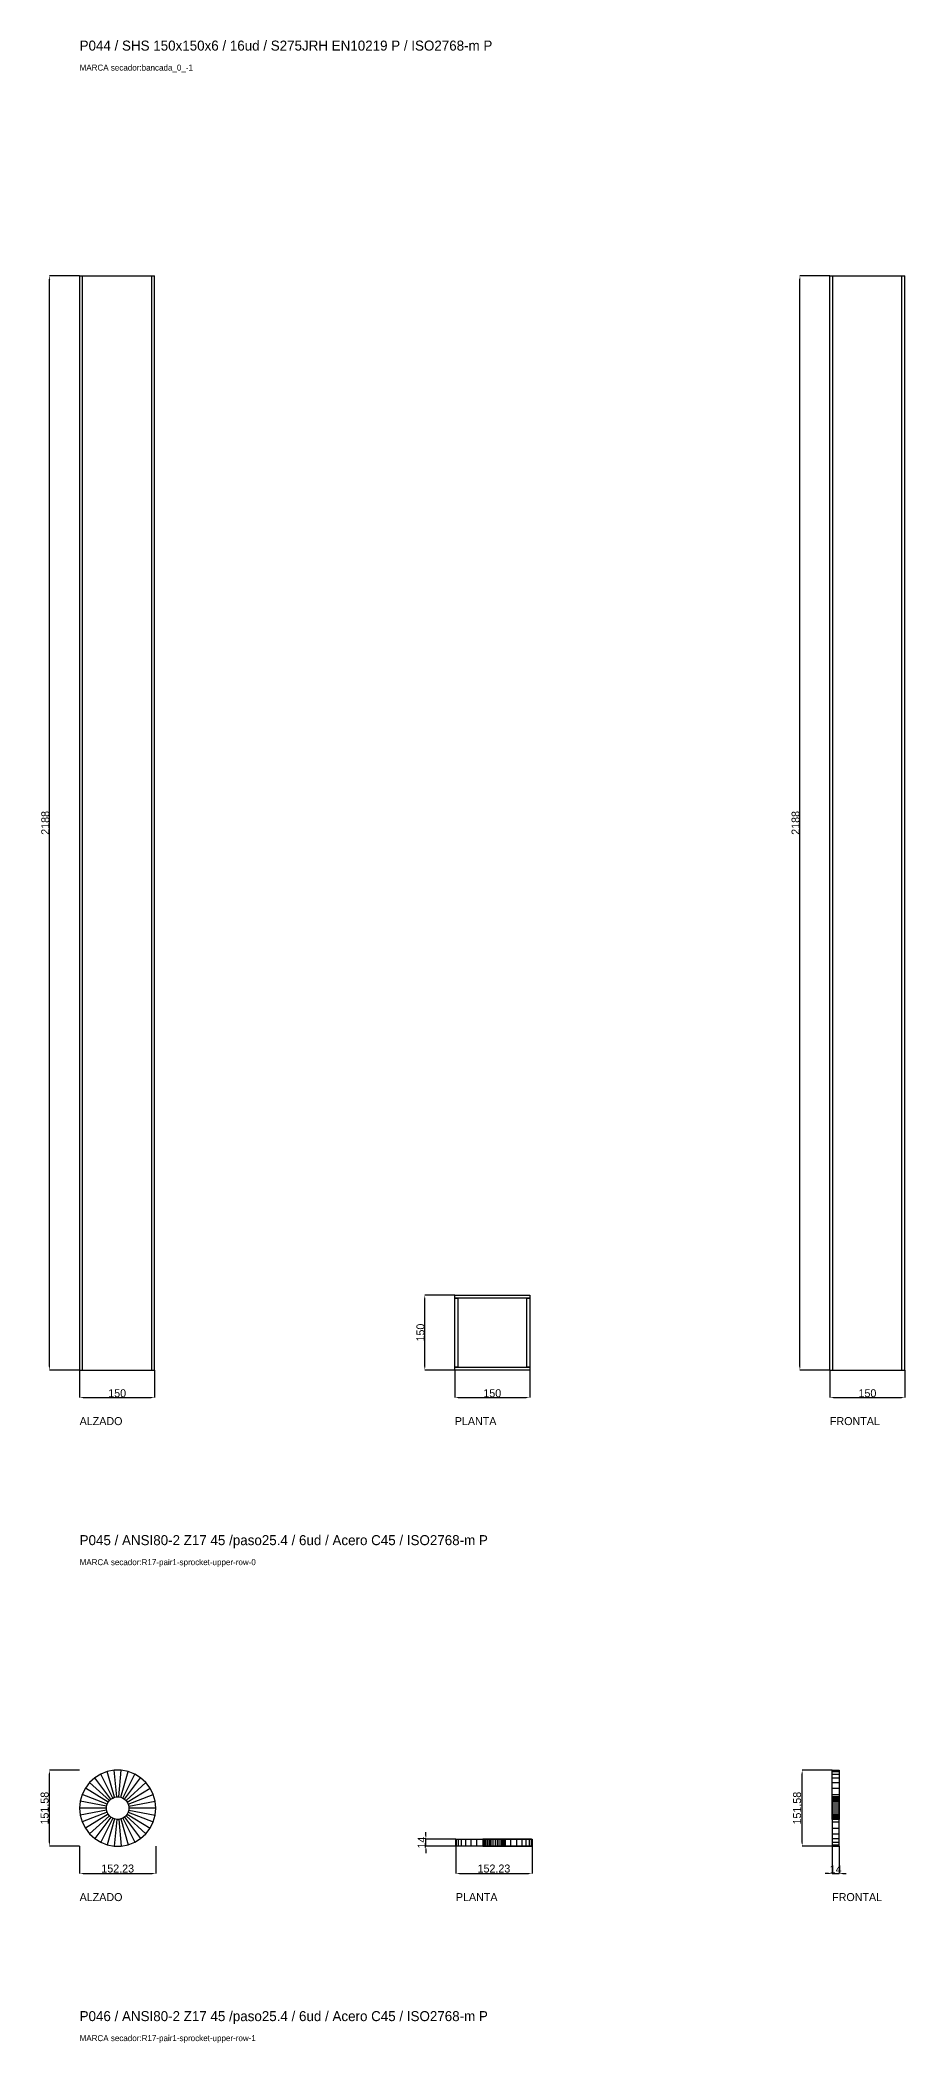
# Model space of a CAD drawing. Header units: millimetres. Extents: x -79 to 41330, y -75911 to 371.
# Drawn here: x -79 to 1650, y -61056 to -57052 of the extents above; entities that cross this region are included whole.
import ezdxf

# ---------------------------------------------------------------- set-up
doc = ezdxf.new("R2010")
doc.units = ezdxf.units.MM
for name, color, linetype in [('R17_COTAS_P', 1, 'Continuous'), ('R17_PIEZAS_P', 3, 'Continuous'), ('R17_TEXTOS', 7, 'Continuous')]:
    doc.layers.add(name, color=color, linetype=linetype)
doc.dimstyles.get("Standard").update_dxf_attribs({"dimtxt": 2.5, "dimasz": 2.5, "dimexe": 1.25, "dimexo": 0.625, "dimtad": 1, "dimcen": 2.5, "dimazin": 3, "dimtfac": 1, "dimtmove": 0, "dimatfit": 3})

# ---------------------------------------------------------------- blocks, each defined once
blk = doc.blocks.new('_CLOSEDFILLED')
at = {"color": 0, "linetype": 'BYBLOCK'}
blk.add_solid([(-1, 0.16), (0, 0), (-1, -0.16)], dxfattribs=at)
blk = doc.blocks.new('*D267')
for p, q in [((0, -59710.7), (0, -59765.7)), ((150, -59710.7), (150, -59765.7)), ((7, -59765.7), (143, -59765.7))]:
    blk.add_line(p, q)
at = {"layer": 'Defpoints'}
for p in [(0, -59710.7), (150, -59710.7), (0, -59765.7)]:
    blk.add_point(p, dxfattribs=at)
at = {"layer": 'R17_COTAS_P', "xscale": 7, "yscale": 7, "rotation": 180}
blk.add_blockref('_CLOSEDFILLED', (0, -59765.7), dxfattribs=at)
at = {"layer": 'R17_COTAS_P', "xscale": 7, "yscale": 7}
blk.add_blockref('_CLOSEDFILLED', (150, -59765.7), dxfattribs=at)
at = {"layer": 'R17_COTAS_P', "insert": (75, -59757.1), "char_height": 16, "attachment_point": 5}
blk.add_mtext('150', dxfattribs=at)
blk = doc.blocks.new('*D268')
for p, q in [((0, -57522.7), (-60, -57522.7)), ((-60, -59703.7), (-60, -57529.7)), ((0, -59710.7), (-60, -59710.7))]:
    blk.add_line(p, q)
at = {"layer": 'Defpoints'}
for p in [(0, -57522.7), (-60, -59710.7), (0, -59710.7)]:
    blk.add_point(p, dxfattribs=at)
at = {"layer": 'R17_COTAS_P', "xscale": 7, "yscale": 7}
for p, rotation in [((-60, -57522.7), 90), ((-60, -59710.7), 270)]:
    blk.add_blockref('_CLOSEDFILLED', p, dxfattribs=dict(at, rotation=rotation))
at = {"layer": 'R17_COTAS_P', "insert": (-68.6, -58616.7), "char_height": 16, "attachment_point": 5, "rotation": 90}
blk.add_mtext('2188', dxfattribs=at)
blk = doc.blocks.new('*D269')
for p, q in [((750, -59710.7), (750, -59765.7)), ((900, -59710.7), (900, -59765.7)), ((757, -59765.7), (893, -59765.7))]:
    blk.add_line(p, q)
at = {"layer": 'Defpoints'}
for p in [(750, -59710.7), (900, -59710.7), (750, -59765.7)]:
    blk.add_point(p, dxfattribs=at)
at = {"layer": 'R17_COTAS_P', "xscale": 7, "yscale": 7, "rotation": 180}
blk.add_blockref('_CLOSEDFILLED', (750, -59765.7), dxfattribs=at)
at = {"layer": 'R17_COTAS_P', "xscale": 7, "yscale": 7}
blk.add_blockref('_CLOSEDFILLED', (900, -59765.7), dxfattribs=at)
at = {"layer": 'R17_COTAS_P', "insert": (825, -59757.1), "char_height": 16, "attachment_point": 5}
blk.add_mtext('150', dxfattribs=at)
blk = doc.blocks.new('*D270')
for p, q in [((750, -59560.7), (690, -59560.7)), ((690, -59703.7), (690, -59567.7)), ((750, -59710.7), (690, -59710.7))]:
    blk.add_line(p, q)
at = {"layer": 'Defpoints'}
for p in [(750, -59560.7), (690, -59710.7), (750, -59710.7)]:
    blk.add_point(p, dxfattribs=at)
at = {"layer": 'R17_COTAS_P', "xscale": 7, "yscale": 7}
for p, rotation in [((690, -59560.7), 90), ((690, -59710.7), 270)]:
    blk.add_blockref('_CLOSEDFILLED', p, dxfattribs=dict(at, rotation=rotation))
at = {"layer": 'R17_COTAS_P', "insert": (681.4, -59635.7), "char_height": 16, "attachment_point": 5, "rotation": 90}
blk.add_mtext('150', dxfattribs=at)
blk = doc.blocks.new('*D271')
for p, q in [((1500, -59710.7), (1500, -59765.7)), ((1650, -59710.7), (1650, -59765.7)), ((1507, -59765.7), (1643, -59765.7))]:
    blk.add_line(p, q)
at = {"layer": 'Defpoints'}
for p in [(1500, -59710.7), (1650, -59710.7), (1500, -59765.7)]:
    blk.add_point(p, dxfattribs=at)
at = {"layer": 'R17_COTAS_P', "xscale": 7, "yscale": 7, "rotation": 180}
blk.add_blockref('_CLOSEDFILLED', (1500, -59765.7), dxfattribs=at)
at = {"layer": 'R17_COTAS_P', "xscale": 7, "yscale": 7}
blk.add_blockref('_CLOSEDFILLED', (1650, -59765.7), dxfattribs=at)
at = {"layer": 'R17_COTAS_P', "insert": (1575, -59757.1), "char_height": 16, "attachment_point": 5}
blk.add_mtext('150', dxfattribs=at)
blk = doc.blocks.new('*D272')
for p, q in [((1500, -57522.7), (1440, -57522.7)), ((1440, -59703.7), (1440, -57529.7)), ((1500, -59710.7), (1440, -59710.7))]:
    blk.add_line(p, q)
at = {"layer": 'Defpoints'}
for p in [(1500, -57522.7), (1440, -59710.7), (1500, -59710.7)]:
    blk.add_point(p, dxfattribs=at)
at = {"layer": 'R17_COTAS_P', "xscale": 7, "yscale": 7}
for p, rotation in [((1440, -57522.7), 90), ((1440, -59710.7), 270)]:
    blk.add_blockref('_CLOSEDFILLED', p, dxfattribs=dict(at, rotation=rotation))
at = {"layer": 'R17_COTAS_P', "insert": (1431.4, -58616.7), "char_height": 16, "attachment_point": 5, "rotation": 90}
blk.add_mtext('2188', dxfattribs=at)
blk = doc.blocks.new('*D273')
for p, q in [((0, -60662.3), (0, -60717.3)), ((152.2, -60662.3), (152.2, -60717.3)), ((7, -60717.3), (145.2, -60717.3))]:
    blk.add_line(p, q)
at = {"layer": 'Defpoints'}
for p in [(0, -60662.3), (152.2, -60662.3), (0, -60717.3)]:
    blk.add_point(p, dxfattribs=at)
at = {"layer": 'R17_COTAS_P', "xscale": 7, "yscale": 7, "rotation": 180}
blk.add_blockref('_CLOSEDFILLED', (0, -60717.3), dxfattribs=at)
at = {"layer": 'R17_COTAS_P', "xscale": 7, "yscale": 7}
blk.add_blockref('_CLOSEDFILLED', (152.2, -60717.3), dxfattribs=at)
at = {"layer": 'R17_COTAS_P', "insert": (76.1, -60708.7), "char_height": 16, "attachment_point": 5}
blk.add_mtext('152,23', dxfattribs=at)
blk = doc.blocks.new('*D274')
for p, q in [((0, -60510.7), (-60, -60510.7)), ((-60, -60655.3), (-60, -60517.7)), ((0, -60662.3), (-60, -60662.3))]:
    blk.add_line(p, q)
at = {"layer": 'Defpoints'}
for p in [(0, -60510.7), (-60, -60662.3), (0, -60662.3)]:
    blk.add_point(p, dxfattribs=at)
at = {"layer": 'R17_COTAS_P', "xscale": 7, "yscale": 7}
for p, rotation in [((-60, -60510.7), 90), ((-60, -60662.3), 270)]:
    blk.add_blockref('_CLOSEDFILLED', p, dxfattribs=dict(at, rotation=rotation))
at = {"layer": 'R17_COTAS_P', "insert": (-68.6, -60586.5), "char_height": 16, "attachment_point": 5, "rotation": 90}
blk.add_mtext('151,58', dxfattribs=at)
blk = doc.blocks.new('*D275')
for p, q in [((752.2, -60662.3), (752.2, -60717.3)), ((904.5, -60662.3), (904.5, -60717.3)), ((759.2, -60717.3), (897.5, -60717.3))]:
    blk.add_line(p, q)
at = {"layer": 'Defpoints'}
for p in [(752.2, -60662.3), (904.5, -60662.3), (752.2, -60717.3)]:
    blk.add_point(p, dxfattribs=at)
at = {"layer": 'R17_COTAS_P', "xscale": 7, "yscale": 7, "rotation": 180}
blk.add_blockref('_CLOSEDFILLED', (752.2, -60717.3), dxfattribs=at)
at = {"layer": 'R17_COTAS_P', "xscale": 7, "yscale": 7}
blk.add_blockref('_CLOSEDFILLED', (904.5, -60717.3), dxfattribs=at)
at = {"layer": 'R17_COTAS_P', "insert": (828.3, -60708.7), "char_height": 16, "attachment_point": 5}
blk.add_mtext('152,23', dxfattribs=at)
blk = doc.blocks.new('*D276')
for p, q in [((692.2, -60641.3), (692.2, -60634.3)), ((752.2, -60648.3), (692.2, -60648.3)), ((692.2, -60662.3), (692.2, -60648.3)), ((752.2, -60662.3), (692.2, -60662.3)), ((692.2, -60669.3), (692.2, -60676.3))]:
    blk.add_line(p, q)
at = {"layer": 'Defpoints'}
for p in [(692.2, -60662.3), (752.2, -60648.3), (752.2, -60662.3)]:
    blk.add_point(p, dxfattribs=at)
at = {"layer": 'R17_COTAS_P', "xscale": 7, "yscale": 7}
for p, rotation in [((692.2, -60648.3), 270), ((692.2, -60662.3), 90)]:
    blk.add_blockref('_CLOSEDFILLED', p, dxfattribs=dict(at, rotation=rotation))
at = {"layer": 'R17_COTAS_P', "insert": (683.6, -60655.3), "char_height": 16, "attachment_point": 5, "rotation": 90}
blk.add_mtext('14', dxfattribs=at)
blk = doc.blocks.new('*D277')
for p, q in [((1504.5, -60662.3), (1504.5, -60717.3)), ((1518.5, -60662.3), (1518.5, -60717.3)), ((1497.5, -60717.3), (1490.5, -60717.3)), ((1504.5, -60717.3), (1518.5, -60717.3)), ((1525.5, -60717.3), (1532.5, -60717.3))]:
    blk.add_line(p, q)
at = {"layer": 'Defpoints'}
for p in [(1504.5, -60662.3), (1518.5, -60662.3), (1504.5, -60717.3)]:
    blk.add_point(p, dxfattribs=at)
at = {"layer": 'R17_COTAS_P', "xscale": 7, "yscale": 7}
blk.add_blockref('_CLOSEDFILLED', (1504.5, -60717.3), dxfattribs=at)
at = {"layer": 'R17_COTAS_P', "xscale": 7, "yscale": 7, "rotation": 180}
blk.add_blockref('_CLOSEDFILLED', (1518.5, -60717.3), dxfattribs=at)
at = {"layer": 'R17_COTAS_P', "insert": (1511.5, -60708.7), "char_height": 16, "attachment_point": 5}
blk.add_mtext('14', dxfattribs=at)
blk = doc.blocks.new('*D278')
for p, q in [((1504.5, -60510.7), (1444.5, -60510.7)), ((1444.5, -60655.3), (1444.5, -60517.7)), ((1504.5, -60662.3), (1444.5, -60662.3))]:
    blk.add_line(p, q)
at = {"layer": 'Defpoints'}
for p in [(1504.5, -60510.7), (1444.5, -60662.3), (1504.5, -60662.3)]:
    blk.add_point(p, dxfattribs=at)
at = {"layer": 'R17_COTAS_P', "xscale": 7, "yscale": 7}
for p, rotation in [((1444.5, -60510.7), 90), ((1444.5, -60662.3), 270)]:
    blk.add_blockref('_CLOSEDFILLED', p, dxfattribs=dict(at, rotation=rotation))
at = {"layer": 'R17_COTAS_P', "insert": (1435.8, -60586.5), "char_height": 16, "attachment_point": 5, "rotation": 90}
blk.add_mtext('151,58', dxfattribs=at)

msp = doc.modelspace()

# ---------------------------------------------------------------- linework, layer by layer
at = {"layer": 'R17_PIEZAS_P'}
for p, q in [((0, -57522.695), (150, -57522.695)), ((0, -57522.695), (0, -59710.695)), ((0, -57522.695), (6, -57522.695)), ((6, -59710.695), (6, -57522.695)), ((144, -57522.695), (150, -57522.695)), ((144, -57522.695), (144, -59710.695)), ((150, -59710.695), (150, -57522.695)), ((1500, -57522.695), (1506, -57522.695)), ((1500, -59710.695), (1500, -57522.695)), ((1506, -59710.695), (1506, -57522.695)), ((1506, -57522.695), (1644, -57522.695)), ((1644, -57522.695), (1650, -57522.695)), ((1644, -59710.695), (1644, -57522.695)), ((1650, -59710.695), (1650, -57522.695)), ((750, -59566.695), (750, -59560.695)), ((750, -59560.695), (900, -59560.695)), ((900, -59566.695), (750, -59566.695)), ((750, -59704.695), (750, -59566.695)), ((750, -59566.695), (756, -59566.695)), ((756, -59566.695), (756, -59704.695)), ((894, -59704.695), (894, -59566.695)), ((894, -59566.695), (900, -59566.695)), ((900, -59560.695), (900, -59566.695)), ((900, -59566.695), (900, -59704.695)), ((0, -59710.695), (150, -59710.695)), ((0, -59710.695), (6, -59710.695)), ((144, -59710.695), (150, -59710.695)), ((750, -59710.695), (750, -59704.695)), ((750, -59704.695), (900, -59704.695)), ((756, -59704.695), (750, -59704.695)), ((900, -59710.695), (750, -59710.695)), ((900, -59704.695), (894, -59704.695)), ((900, -59704.695), (900, -59710.695)), ((1500, -59710.695), (1506, -59710.695)), ((1506, -59710.695), (1644, -59710.695)), ((1644, -59710.695), (1650, -59710.695)), ((19.866, -60535.207), (11.401, -60546.416)), ((30.246, -60525.744), (19.866, -60535.207)), ((59.488, -60571.328), (19.866, -60535.207)), ((42.188, -60518.35), (30.246, -60525.744)), ((62.557, -60568.53), (30.246, -60525.744)), ((55.286, -60513.276), (42.188, -60518.35)), ((66.087, -60566.345), (42.188, -60518.35)), ((69.093, -60510.695), (55.286, -60513.276)), ((69.958, -60564.845), (55.286, -60513.276)), ((83.139, -60510.695), (69.093, -60510.695)), ((74.04, -60564.082), (69.093, -60510.695)), ((78.192, -60564.082), (83.139, -60510.695)), ((82.273, -60564.845), (96.946, -60513.276)), ((96.946, -60513.276), (83.139, -60510.695)), ((86.145, -60566.345), (110.044, -60518.35)), ((89.675, -60568.53), (121.986, -60525.744)), ((92.744, -60571.328), (132.366, -60535.207)), ((110.044, -60518.35), (96.946, -60513.276)), ((121.986, -60525.744), (110.044, -60518.35)), ((132.366, -60535.207), (121.986, -60525.744)), ((140.831, -60546.416), (132.366, -60535.207)), ((1504.463, -60513.276), (1504.463, -60510.695)), ((1504.463, -60510.695), (1518.463, -60510.695)), ((1504.463, -60564.082), (1504.463, -60510.695)), ((1504.463, -60518.35), (1504.463, -60513.276)), ((1504.463, -60513.276), (1518.463, -60513.276)), ((1504.463, -60564.845), (1504.463, -60513.276)), ((1504.463, -60525.744), (1504.463, -60518.35)), ((1504.463, -60518.35), (1518.463, -60518.35)), ((1504.463, -60566.345), (1504.463, -60518.35)), ((1504.463, -60535.207), (1504.463, -60525.744)), ((1504.463, -60525.744), (1518.463, -60525.744)), ((1504.463, -60568.53), (1504.463, -60525.744)), ((1504.463, -60546.416), (1504.463, -60535.207)), ((1504.463, -60535.207), (1518.463, -60535.207)), ((1504.463, -60571.328), (1504.463, -60535.207)), ((1518.463, -60510.695), (1518.463, -60513.276)), ((1518.463, -60510.695), (1518.463, -60564.082)), ((1518.463, -60513.276), (1518.463, -60518.35)), ((1518.463, -60513.276), (1518.463, -60564.845)), ((1518.463, -60518.35), (1518.463, -60525.744)), ((1518.463, -60518.35), (1518.463, -60566.345)), ((1518.463, -60525.744), (1518.463, -60535.207)), ((1518.463, -60525.744), (1518.463, -60568.53)), ((1518.463, -60535.207), (1518.463, -60546.416)), ((1518.463, -60535.207), (1518.463, -60571.328)), ((1.296, -60572.5), (0, -60586.486)), ((5.14, -60558.99), (1.296, -60572.5)), ((53.999, -60582.351), (1.296, -60572.5)), ((11.401, -60546.416), (5.14, -60558.99)), ((55.135, -60578.358), (5.14, -60558.99)), ((56.986, -60574.641), (11.401, -60546.416)), ((53.616, -60586.486), (53.999, -60582.351)), ((53.999, -60582.351), (55.135, -60578.358)), ((55.135, -60578.358), (56.986, -60574.641)), ((56.986, -60574.641), (59.488, -60571.328)), ((59.488, -60571.328), (62.557, -60568.53)), ((62.557, -60568.53), (66.087, -60566.345)), ((66.087, -60566.345), (69.958, -60564.845)), ((69.958, -60564.845), (74.04, -60564.082)), ((74.04, -60564.082), (78.192, -60564.082)), ((78.192, -60564.082), (82.273, -60564.845)), ((82.273, -60564.845), (86.145, -60566.345)), ((86.145, -60566.345), (89.675, -60568.53)), ((89.675, -60568.53), (92.744, -60571.328)), ((92.744, -60571.328), (95.246, -60574.641)), ((95.246, -60574.641), (140.831, -60546.416)), ((95.246, -60574.641), (97.096, -60578.358)), ((97.096, -60578.358), (147.092, -60558.99)), ((97.096, -60578.358), (98.233, -60582.351)), ((98.233, -60582.351), (150.936, -60572.5)), ((98.233, -60582.351), (98.616, -60586.486)), ((147.092, -60558.99), (140.831, -60546.416)), ((150.936, -60572.5), (147.092, -60558.99)), ((152.232, -60586.486), (150.936, -60572.5)), ((1504.463, -60558.99), (1504.463, -60546.416)), ((1504.463, -60546.416), (1518.463, -60546.416)), ((1504.463, -60574.641), (1504.463, -60546.416)), ((1504.463, -60572.5), (1504.463, -60558.99)), ((1504.463, -60558.99), (1518.463, -60558.99)), ((1504.463, -60578.358), (1504.463, -60558.99)), ((1504.463, -60564.082), (1504.463, -60564.845)), ((1518.463, -60564.082), (1504.463, -60564.082)), ((1504.463, -60564.845), (1504.463, -60566.345)), ((1518.463, -60564.845), (1504.463, -60564.845)), ((1504.463, -60566.345), (1504.463, -60568.53)), ((1518.463, -60566.345), (1504.463, -60566.345)), ((1504.463, -60568.53), (1504.463, -60571.328)), ((1518.463, -60568.53), (1504.463, -60568.53)), ((1504.463, -60571.328), (1504.463, -60574.641)), ((1518.463, -60571.328), (1504.463, -60571.328)), ((1504.463, -60586.486), (1504.463, -60572.5)), ((1504.463, -60572.5), (1518.463, -60572.5)), ((1504.463, -60582.351), (1504.463, -60572.5)), ((1504.463, -60574.641), (1504.463, -60578.358)), ((1518.463, -60574.641), (1504.463, -60574.641)), ((1504.463, -60578.358), (1504.463, -60582.351)), ((1518.463, -60578.358), (1504.463, -60578.358)), ((1504.463, -60582.351), (1504.463, -60586.486)), ((1518.463, -60582.351), (1504.463, -60582.351)), ((1518.463, -60546.416), (1518.463, -60558.99)), ((1518.463, -60546.416), (1518.463, -60574.641)), ((1518.463, -60558.99), (1518.463, -60572.5)), ((1518.463, -60558.99), (1518.463, -60578.358)), ((1518.463, -60564.845), (1518.463, -60564.082)), ((1518.463, -60566.345), (1518.463, -60564.845)), ((1518.463, -60568.53), (1518.463, -60566.345)), ((1518.463, -60571.328), (1518.463, -60568.53)), ((1518.463, -60574.641), (1518.463, -60571.328)), ((1518.463, -60572.5), (1518.463, -60586.486)), ((1518.463, -60572.5), (1518.463, -60582.351)), ((1518.463, -60578.358), (1518.463, -60574.641)), ((1518.463, -60582.351), (1518.463, -60578.358)), ((1518.463, -60586.486), (1518.463, -60582.351)), ((53.616, -60586.486), (0, -60586.486)), ((0, -60586.486), (1.296, -60600.472)), ((53.999, -60590.62), (1.296, -60600.472)), ((1.296, -60600.472), (5.14, -60613.982)), ((55.135, -60594.614), (5.14, -60613.982)), ((5.14, -60613.982), (11.401, -60626.556)), ((56.986, -60598.33), (11.401, -60626.556)), ((59.488, -60601.644), (19.866, -60637.765)), ((62.557, -60604.441), (30.246, -60647.227)), ((66.087, -60606.627), (42.188, -60654.622)), ((53.999, -60590.62), (53.616, -60586.486)), ((55.135, -60594.614), (53.999, -60590.62)), ((56.986, -60598.33), (55.135, -60594.614)), ((69.958, -60608.127), (55.286, -60659.696)), ((59.488, -60601.644), (56.986, -60598.33)), ((62.557, -60604.441), (59.488, -60601.644)), ((66.087, -60606.627), (62.557, -60604.441)), ((69.958, -60608.127), (66.087, -60606.627)), ((74.04, -60608.89), (69.093, -60662.277)), ((74.04, -60608.89), (69.958, -60608.127)), ((78.192, -60608.89), (74.04, -60608.89)), ((82.273, -60608.127), (78.192, -60608.89)), ((78.192, -60608.89), (83.139, -60662.277)), ((86.145, -60606.627), (82.273, -60608.127)), ((82.273, -60608.127), (96.946, -60659.696)), ((89.675, -60604.441), (86.145, -60606.627)), ((86.145, -60606.627), (110.044, -60654.622)), ((92.744, -60601.644), (89.675, -60604.441)), ((89.675, -60604.441), (121.986, -60647.227)), ((95.246, -60598.33), (92.744, -60601.644)), ((92.744, -60601.644), (132.366, -60637.765)), ((97.096, -60594.614), (95.246, -60598.33)), ((95.246, -60598.33), (140.831, -60626.556)), ((98.233, -60590.62), (97.096, -60594.614)), ((97.096, -60594.614), (147.092, -60613.982)), ((98.616, -60586.486), (98.233, -60590.62)), ((98.233, -60590.62), (150.936, -60600.472)), ((152.232, -60586.486), (98.616, -60586.486)), ((140.831, -60626.556), (147.092, -60613.982)), ((147.092, -60613.982), (150.936, -60600.472)), ((150.936, -60600.472), (152.232, -60586.486)), ((1518.463, -60586.486), (1504.463, -60586.486)), ((1504.463, -60586.486), (1504.463, -60600.472)), ((1504.463, -60590.62), (1504.463, -60586.486)), ((1518.463, -60590.62), (1504.463, -60590.62)), ((1504.463, -60590.62), (1504.463, -60600.472)), ((1504.463, -60594.614), (1504.463, -60590.62)), ((1518.463, -60594.614), (1504.463, -60594.614)), ((1504.463, -60594.614), (1504.463, -60613.982)), ((1504.463, -60598.33), (1504.463, -60594.614)), ((1518.463, -60598.33), (1504.463, -60598.33)), ((1504.463, -60598.33), (1504.463, -60626.556)), ((1504.463, -60601.644), (1504.463, -60598.33)), ((1504.463, -60600.472), (1518.463, -60600.472)), ((1504.463, -60600.472), (1504.463, -60613.982)), ((1518.463, -60601.644), (1504.463, -60601.644)), ((1504.463, -60601.644), (1504.463, -60637.765)), ((1504.463, -60604.441), (1504.463, -60601.644)), ((1518.463, -60604.441), (1504.463, -60604.441)), ((1504.463, -60604.441), (1504.463, -60647.227)), ((1504.463, -60606.627), (1504.463, -60604.441)), ((1518.463, -60606.627), (1504.463, -60606.627)), ((1504.463, -60606.627), (1504.463, -60654.622)), ((1504.463, -60608.127), (1504.463, -60606.627)), ((1518.463, -60608.127), (1504.463, -60608.127)), ((1504.463, -60608.127), (1504.463, -60659.696)), ((1504.463, -60608.89), (1504.463, -60608.127)), ((1518.463, -60608.89), (1504.463, -60608.89)), ((1504.463, -60608.89), (1504.463, -60662.277)), ((1504.463, -60613.982), (1518.463, -60613.982)), ((1504.463, -60613.982), (1504.463, -60626.556)), ((1518.463, -60600.472), (1518.463, -60586.486)), ((1518.463, -60586.486), (1518.463, -60590.62)), ((1518.463, -60600.472), (1518.463, -60590.62)), ((1518.463, -60590.62), (1518.463, -60594.614)), ((1518.463, -60613.982), (1518.463, -60594.614)), ((1518.463, -60594.614), (1518.463, -60598.33)), ((1518.463, -60626.556), (1518.463, -60598.33)), ((1518.463, -60598.33), (1518.463, -60601.644)), ((1518.463, -60613.982), (1518.463, -60600.472)), ((1518.463, -60637.765), (1518.463, -60601.644)), ((1518.463, -60601.644), (1518.463, -60604.441)), ((1518.463, -60647.227), (1518.463, -60604.441)), ((1518.463, -60604.441), (1518.463, -60606.627)), ((1518.463, -60654.622), (1518.463, -60606.627)), ((1518.463, -60606.627), (1518.463, -60608.127)), ((1518.463, -60659.696), (1518.463, -60608.127)), ((1518.463, -60608.127), (1518.463, -60608.89)), ((1518.463, -60662.277), (1518.463, -60608.89)), ((1518.463, -60626.556), (1518.463, -60613.982)), ((11.401, -60626.556), (19.866, -60637.765)), ((19.866, -60637.765), (30.246, -60647.227)), ((30.246, -60647.227), (42.188, -60654.622)), ((42.188, -60654.622), (55.286, -60659.696)), ((55.286, -60659.696), (69.093, -60662.277)), ((69.093, -60662.277), (83.139, -60662.277)), ((83.139, -60662.277), (96.946, -60659.696)), ((96.946, -60659.696), (110.044, -60654.622)), ((110.044, -60654.622), (121.986, -60647.227)), ((121.986, -60647.227), (132.366, -60637.765)), ((132.366, -60637.765), (140.831, -60626.556)), ((752.232, -60662.277), (752.232, -60648.277)), ((752.232, -60648.277), (753.528, -60648.277)), ((752.232, -60648.277), (805.847, -60648.277)), ((753.528, -60662.277), (752.232, -60662.277)), ((805.847, -60662.277), (752.232, -60662.277)), ((753.528, -60662.277), (753.528, -60648.277)), ((753.528, -60648.277), (757.372, -60648.277)), ((753.528, -60648.277), (806.231, -60648.277)), ((757.372, -60662.277), (753.528, -60662.277)), ((806.231, -60662.277), (753.528, -60662.277)), ((757.372, -60662.277), (757.372, -60648.277)), ((757.372, -60648.277), (763.633, -60648.277)), ((757.372, -60648.277), (807.367, -60648.277)), ((763.633, -60662.277), (757.372, -60662.277)), ((807.367, -60662.277), (757.372, -60662.277)), ((763.633, -60662.277), (763.633, -60648.277)), ((763.633, -60648.277), (772.097, -60648.277)), ((763.633, -60648.277), (809.218, -60648.277)), ((772.097, -60662.277), (763.633, -60662.277)), ((809.218, -60662.277), (763.633, -60662.277)), ((772.097, -60662.277), (772.097, -60648.277)), ((772.097, -60648.277), (782.477, -60648.277)), ((772.097, -60648.277), (811.72, -60648.277)), ((782.477, -60662.277), (772.097, -60662.277)), ((811.72, -60662.277), (772.097, -60662.277)), ((782.477, -60662.277), (782.477, -60648.277)), ((782.477, -60648.277), (794.42, -60648.277)), ((782.477, -60648.277), (814.788, -60648.277)), ((794.42, -60662.277), (782.477, -60662.277)), ((814.788, -60662.277), (782.477, -60662.277)), ((794.42, -60662.277), (794.42, -60648.277)), ((794.42, -60648.277), (807.517, -60648.277)), ((794.42, -60648.277), (818.318, -60648.277)), ((807.517, -60662.277), (794.42, -60662.277)), ((818.318, -60662.277), (794.42, -60662.277)), ((806.231, -60648.277), (805.847, -60648.277)), ((805.847, -60648.277), (805.847, -60662.277)), ((805.847, -60662.277), (806.231, -60662.277)), ((807.367, -60648.277), (806.231, -60648.277)), ((806.231, -60648.277), (806.231, -60662.277)), ((806.231, -60662.277), (807.367, -60662.277)), ((809.218, -60648.277), (807.367, -60648.277)), ((807.367, -60648.277), (807.367, -60662.277)), ((807.367, -60662.277), (809.218, -60662.277)), ((807.517, -60662.277), (807.517, -60648.277)), ((807.517, -60648.277), (821.324, -60648.277)), ((807.517, -60648.277), (822.19, -60648.277)), ((821.324, -60662.277), (807.517, -60662.277)), ((822.19, -60662.277), (807.517, -60662.277)), ((811.72, -60648.277), (809.218, -60648.277)), ((809.218, -60648.277), (809.218, -60662.277)), ((809.218, -60662.277), (811.72, -60662.277)), ((814.788, -60648.277), (811.72, -60648.277)), ((811.72, -60648.277), (811.72, -60662.277)), ((811.72, -60662.277), (814.788, -60662.277)), ((818.318, -60648.277), (814.788, -60648.277)), ((814.788, -60648.277), (814.788, -60662.277)), ((814.788, -60662.277), (818.318, -60662.277)), ((822.19, -60648.277), (818.318, -60648.277)), ((818.318, -60648.277), (818.318, -60662.277)), ((818.318, -60662.277), (822.19, -60662.277)), ((821.324, -60662.277), (821.324, -60648.277)), ((821.324, -60648.277), (835.371, -60648.277)), ((821.324, -60648.277), (826.271, -60648.277)), ((835.371, -60662.277), (821.324, -60662.277)), ((826.271, -60662.277), (821.324, -60662.277)), ((826.271, -60648.277), (822.19, -60648.277)), ((822.19, -60648.277), (822.19, -60662.277)), ((822.19, -60662.277), (826.271, -60662.277)), ((830.424, -60648.277), (826.271, -60648.277)), ((826.271, -60648.277), (826.271, -60662.277)), ((826.271, -60662.277), (830.424, -60662.277)), ((834.505, -60648.277), (830.424, -60648.277)), ((830.424, -60648.277), (830.424, -60662.277)), ((835.371, -60648.277), (830.424, -60648.277)), ((830.424, -60662.277), (834.505, -60662.277)), ((830.424, -60662.277), (835.371, -60662.277)), ((838.377, -60648.277), (834.505, -60648.277)), ((834.505, -60648.277), (834.505, -60662.277)), ((849.178, -60648.277), (834.505, -60648.277)), ((834.505, -60662.277), (838.377, -60662.277)), ((834.505, -60662.277), (849.178, -60662.277)), ((835.371, -60662.277), (835.371, -60648.277)), ((835.371, -60648.277), (849.178, -60648.277)), ((849.178, -60662.277), (835.371, -60662.277)), ((841.907, -60648.277), (838.377, -60648.277)), ((838.377, -60648.277), (838.377, -60662.277)), ((862.275, -60648.277), (838.377, -60648.277)), ((838.377, -60662.277), (841.907, -60662.277)), ((838.377, -60662.277), (862.275, -60662.277)), ((844.975, -60648.277), (841.907, -60648.277)), ((841.907, -60648.277), (841.907, -60662.277)), ((874.218, -60648.277), (841.907, -60648.277)), ((841.907, -60662.277), (844.975, -60662.277)), ((841.907, -60662.277), (874.218, -60662.277)), ((847.477, -60648.277), (844.975, -60648.277)), ((844.975, -60648.277), (844.975, -60662.277)), ((884.598, -60648.277), (844.975, -60648.277)), ((844.975, -60662.277), (847.477, -60662.277)), ((844.975, -60662.277), (884.598, -60662.277)), ((849.328, -60648.277), (847.477, -60648.277)), ((847.477, -60648.277), (847.477, -60662.277)), ((893.062, -60648.277), (847.477, -60648.277)), ((847.477, -60662.277), (849.328, -60662.277)), ((847.477, -60662.277), (893.062, -60662.277)), ((849.178, -60662.277), (849.178, -60648.277)), ((849.178, -60648.277), (862.275, -60648.277)), ((862.275, -60662.277), (849.178, -60662.277)), ((850.464, -60648.277), (849.328, -60648.277)), ((849.328, -60648.277), (849.328, -60662.277)), ((899.323, -60648.277), (849.328, -60648.277)), ((849.328, -60662.277), (850.464, -60662.277)), ((849.328, -60662.277), (899.323, -60662.277)), ((850.847, -60648.277), (850.464, -60648.277)), ((850.464, -60648.277), (850.464, -60662.277)), ((903.167, -60648.277), (850.464, -60648.277)), ((850.464, -60662.277), (850.847, -60662.277)), ((850.464, -60662.277), (903.167, -60662.277)), ((850.847, -60662.277), (850.847, -60648.277)), ((850.847, -60648.277), (904.463, -60648.277)), ((904.463, -60662.277), (850.847, -60662.277)), ((862.275, -60662.277), (862.275, -60648.277)), ((862.275, -60648.277), (874.218, -60648.277)), ((874.218, -60662.277), (862.275, -60662.277)), ((874.218, -60662.277), (874.218, -60648.277)), ((874.218, -60648.277), (884.598, -60648.277)), ((884.598, -60662.277), (874.218, -60662.277)), ((884.598, -60662.277), (884.598, -60648.277)), ((884.598, -60648.277), (893.062, -60648.277)), ((893.062, -60662.277), (884.598, -60662.277)), ((893.062, -60662.277), (893.062, -60648.277)), ((893.062, -60648.277), (899.323, -60648.277)), ((899.323, -60662.277), (893.062, -60662.277)), ((899.323, -60662.277), (899.323, -60648.277)), ((899.323, -60648.277), (903.167, -60648.277)), ((903.167, -60662.277), (899.323, -60662.277)), ((903.167, -60662.277), (903.167, -60648.277)), ((903.167, -60648.277), (904.463, -60648.277)), ((904.463, -60662.277), (903.167, -60662.277)), ((904.463, -60648.277), (904.463, -60662.277)), ((1504.463, -60626.556), (1518.463, -60626.556)), ((1504.463, -60626.556), (1504.463, -60637.765)), ((1504.463, -60637.765), (1518.463, -60637.765)), ((1504.463, -60637.765), (1504.463, -60647.227)), ((1504.463, -60647.227), (1518.463, -60647.227)), ((1504.463, -60647.227), (1504.463, -60654.622)), ((1504.463, -60654.622), (1518.463, -60654.622)), ((1504.463, -60654.622), (1504.463, -60659.696)), ((1504.463, -60659.696), (1518.463, -60659.696)), ((1504.463, -60659.696), (1504.463, -60662.277)), ((1504.463, -60662.277), (1518.463, -60662.277)), ((1518.463, -60637.765), (1518.463, -60626.556)), ((1518.463, -60647.227), (1518.463, -60637.765)), ((1518.463, -60654.622), (1518.463, -60647.227)), ((1518.463, -60659.696), (1518.463, -60654.622)), ((1518.463, -60662.277), (1518.463, -60659.696))]:
    msp.add_line(p, q, dxfattribs=at)

# ---------------------------------------------------------------- texts
at = {"layer": 'R17_TEXTOS'}
for s, height, p in [('P044 / SHS 150x150x6 / 16ud / S275JRH EN10219 P / ISO2768-m P', 20, (0, -57072.695)), ('MARCA secador:bancada_0_-1', 12, (0, -57112.695)), ('ALZADO', 16, (0, -59820.695)), ('PLANTA', 16, (750, -59820.695)), ('FRONTAL', 16, (1500, -59820.695)), ('P045 / ANSI80-2 Z17 45 /paso25.4 / 6ud / Acero C45 / ISO2768-m P', 20, (0, -60060.695)), ('MARCA secador:R17-pair1-sprocket-upper-row-0', 12, (0, -60100.695)), ('ALZADO', 16, (0, -60772.277)), ('PLANTA', 16, (752.232, -60772.277)), ('FRONTAL', 16, (1504.463, -60772.277)), ('P046 / ANSI80-2 Z17 45 /paso25.4 / 6ud / Acero C45 / ISO2768-m P', 20, (0, -61012.277)), ('MARCA secador:R17-pair1-sprocket-upper-row-1', 12, (0, -61052.277))]:
    msp.add_text(s, height=height, dxfattribs=at).set_placement(p)

# ---------------------------------------------------------------- dimensions: what is measured, and where the dimension line sits
at = {"layer": 'R17_COTAS_P'}
for base, p1, p2, picture, middle in [((-60, -59710.695), (0, -59710.695), (0, -57522.695), '*D268', (-68.625, -58616.695)), ((1440, -59710.695), (1500, -59710.695), (1500, -57522.695), '*D272', (1431.375, -58616.695)), ((690, -59710.695), (750, -59710.695), (750, -59560.695), '*D270', (681.375, -59635.695)), ((-60, -60662.277), (0, -60662.277), (0, -60510.695), '*D274', (-68.625, -60586.486)), ((1444.463, -60662.277), (1504.463, -60662.277), (1504.463, -60510.695), '*D278', (1435.838, -60586.486)), ((692.232, -60662.277), (752.232, -60662.277), (752.232, -60648.277), '*D276', (683.607, -60655.277))]:
    dim = msp.add_linear_dim(base=base, p1=p1, p2=p2, angle=90, dimstyle='Standard', override={"dimtxt": 16, "dimasz": 7, "dimtad": 1, "dimdec": 2}, dxfattribs=at)
    dim.commit()
    dim.dimension.update_dxf_attribs({"geometry": picture, "text_midpoint": middle})
for base, p1, p2, picture, middle in [((0, -59765.695), (0, -59710.695), (150, -59710.695), '*D267', (75, -59757.07)), ((750, -59765.695), (750, -59710.695), (900, -59710.695), '*D269', (825, -59757.07)), ((1500, -59765.695), (1500, -59710.695), (1650, -59710.695), '*D271', (1575, -59757.07)), ((0, -60717.277), (0, -60662.277), (152.232, -60662.277), '*D273', (76.116, -60708.652)), ((752.232, -60717.277), (752.232, -60662.277), (904.463, -60662.277), '*D275', (828.347, -60708.652)), ((1504.463, -60717.277), (1504.463, -60662.277), (1518.463, -60662.277), '*D277', (1511.463, -60708.652))]:
    dim = msp.add_linear_dim(base=base, p1=p1, p2=p2, dimstyle='Standard', override={"dimtxt": 16, "dimasz": 7, "dimtad": 1, "dimdec": 2}, dxfattribs=at)
    dim.commit()
    dim.dimension.update_dxf_attribs({"geometry": picture, "text_midpoint": middle})

doc.saveas('drawing.dxf')
